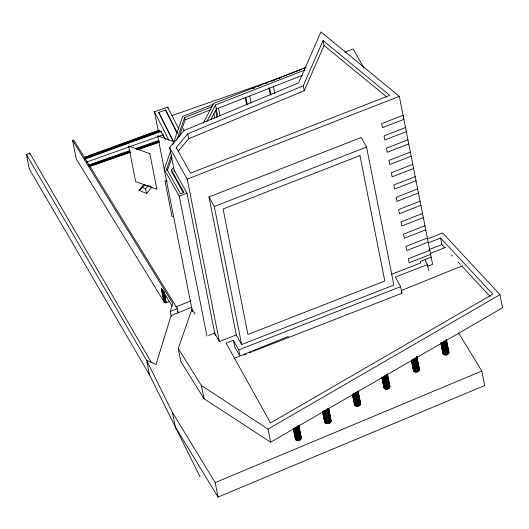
<?xml version="1.0" encoding="UTF-8"?>
<svg xmlns="http://www.w3.org/2000/svg" width="529" height="529" viewBox="0 0 529 529"><rect width="100%" height="100%" fill="white"/><g stroke="black" fill="none" stroke-linecap="round" stroke-linejoin="round"><path stroke-width="0.79" d="M295.506 437.476C293.747 441.404 301.418 441.649 301.312 437.9L298.799 425.217M354.688 403.151C352.909 407.118 360.652 407.363 360.547 403.581L358.034 390.898M381.951 377.19L383.836 386.706C383.413 390.382 390.005 389.893 389.959 386.534L387.446 373.851M411.622 360.884L413.347 369.599C412.924 373.276 419.517 372.786 419.471 369.427L416.958 356.751M441.126 343.777L442.852 352.499C442.436 356.176 449.022 355.686 448.976 352.327L446.469 339.644M322.511 411.575L324.555 421.877C325.712 425.349 332.543 423.345 330.87 419.781M171.224 316.335L170.259 311.482L172.752 303.382L72.572 140.37L73.716 139.973L177.36 308.625L178.174 312.751L177.341 311.389M192.424 311.687L164.228 169.313L170.483 151.413M172.93 144.404L182.723 116.387L213.432 104.226M166.992 170.563L166.681 168.996L171.588 154.957M176.765 140.139L184.667 117.517L212.215 106.613M167.422 170.569L172.057 157.311M179.139 137.031L185.137 119.871L184.667 117.517M427.525 238.896L442.621 233.005L499.951 294.679L502.55 307.805L270.643 442.218L204.029 398.694L180.852 361.585L178.253 348.459L191.941 309.273L195.009 314.1M303.243 85.797L323.087 40.561L389.734 95.352L190.453 173.148L176.217 147.531L187.762 133.824L303.243 85.797L304.215 90.717L188.741 138.75L178.24 151.215M304.215 90.717L324.065 45.487L323.087 40.561M442.852 352.499L443.123 351.897M203.315 123.052L213.392 103.545L306.251 67.163M206.912 121.564L215.488 104.96L305.074 69.861M210.721 119.852L216.301 109.053L302.522 75.27M174.418 171.588L169.657 147.551L183.913 130.623L298.574 82.934L320.958 31.932L399.322 96.357L432.577 264.328L427.544 266.292M139.048 190.275L142.466 187.497L144.655 184.899L151.83 187.259L146.546 193.528L139.048 190.275L143.802 184.628M146.546 193.528L145.462 188.8L147.651 186.201M183.259 192.695L171.938 172.328L171.469 169.974L173.585 167.462M178.253 348.459L201.43 385.568L268.044 429.092L499.951 294.679M200.035 476.794L149.476 374.83L29.32 169.088L26.45 154.6L29.703 153.026L151.327 362.391M72.572 140.37L76.262 158.984L163.957 301.689C165.24 303.56 167.891 302.37 169.353 301.431M481.807 371.041L484.676 385.529L218.054 497.068L215.184 482.58L481.807 371.041L458.656 333.058M234.202 358.338L288.437 336.338M401.491 290.481L462.597 265.69M170.259 311.482L177.36 308.625M191.941 307.217L171.079 315.608L156.048 364.441L146.612 360.342L26.45 154.6M430.494 253.371L445.643 247.354M252.591 88.72L254.892 87.807M257.967 86.591L260.268 85.678M264.877 83.853L267.178 82.941M271.787 81.116L274.855 79.899M277.923 78.682L281.765 77.168M283.299 76.56L287.141 75.039M288.675 74.43L301.728 69.259M303.262 68.651L305.564 67.738M344.895 52.166L353.121 48.906L363.906 67.943M185.137 119.871L211.15 109.569M175.588 306.992L190.896 300.928M236.298 334.923L241.634 344.518L393.88 285.078L366.557 147.069L361.221 137.48L208.975 196.914L236.298 334.923L219.376 341.529L187.226 179.152L399.322 96.357M206.938 336.021L179.252 196.186L186.988 193.164L174.101 169.968M405.492 127.529L384.034 135.907L384.841 140L406.305 131.622M241.634 344.518L214.305 206.502L366.557 147.069M407.925 139.808L386.461 148.186L387.274 152.279L408.732 143.901M410.359 152.088L388.894 160.466L389.708 164.559L411.165 156.181M412.785 164.36L391.328 172.738L392.134 176.831L413.599 168.453M415.219 176.64L393.755 185.018L394.568 189.111L416.025 180.733M417.652 188.919L396.188 197.297L397.001 201.39L418.459 193.012M420.079 201.199L398.621 209.577L399.428 213.67L420.892 205.292M422.512 213.478L401.048 221.856L401.861 225.949L423.319 217.571M424.946 225.757L403.482 234.135L404.295 238.229L425.752 229.851M427.372 238.037L405.915 246.415L406.722 250.508L428.186 242.13M428.378 242.811L440.591 238.043L492.75 294.15L270.511 422.962L226.141 343.136L233.408 340.299L238.744 349.887L239.895 355.719M208.605 335.505L214.701 333.125L219.376 341.529M428.913 249.668L441.894 244.603L444.697 247.618M429.806 250.316L408.342 258.694L409.155 262.787L430.613 254.409M431.161 257.154L420.376 261.359L420.687 262.959L391.612 274.293M425.204 259.474L425.514 261.062L427.452 264.546L395.315 277.09L400.645 286.685L401.947 293.245L253.087 351.355M238.744 349.887L400.645 286.685M243.876 354.952L246.183 354.053M249.252 352.856L251.553 351.957M84.184 157.384L158.713 130.253M84.759 157.602L159.183 130.511M84.554 158.065L159.639 130.729M84.726 159.163L161.008 131.39L163.468 136.264L163.177 134.776L86.28 162.205M84.197 158.297L160.102 130.987M84.772 158.515L160.565 131.245M158.131 130.372L154.448 111.758L167.726 107.116L178.789 128.997M173.367 141.706L158.72 112.406L165.577 110.012L177.4 133.394M171.905 115.606L281.679 77.247M88.515 165.081L129.612 150.712M135.04 148.814L159.077 140.403M89.117 165.398L130.154 151.056M136.343 148.887L158.799 141.038M88.938 165.954L129.909 151.631M136.092 149.469L159.289 141.362M89.553 166.271L130.088 152.101M137.884 149.376L158.938 142.023M89.335 166.648L130.59 152.233M137.593 149.786L159.388 142.169M174.332 141.818L157.642 135.774L164.698 171.416M167.197 181.454L164.922 180.627L171.978 216.268L173.492 216.817M147.327 185.309L149.581 186.281M142.466 187.497L145.462 188.8M163.957 301.689L161.358 288.583L162.112 289.27L164.704 302.376M418.446 367.9L418.968 368.316L418.188 364.355M324.065 45.487L386.904 97.151M451.429 254.859L452.546 256.069M458.154 262.1L460.402 264.513M462.081 266.325L490.125 296.491M448.48 351.216L448.976 352.327M389.463 385.423L389.959 386.534M360.044 402.47L360.547 403.581M161.358 288.583L172.143 306.126M149.476 374.83L146.612 360.342L172.507 412.574L215.184 482.58M218.054 497.068L175.377 427.062L172.507 412.574M166.681 168.996L180.541 193.786L183.96 192.45L171.469 169.974M164.228 169.313L179.252 196.186M401.187 291.876L401.947 293.245M208.975 196.914L214.305 206.502M169.657 147.551L187.226 179.152M238.896 354.397L234.711 346.859L233.408 340.299M176.765 132.475L165.577 110.012M158.72 112.406L173.631 141.904M154.448 111.758L168.87 140.284M163.177 134.776L165.18 138.737M419.318 368.839L419.471 369.427M301.312 437.9L299.718 431.254M440.591 238.043L441.894 244.603M446.284 340.121L448.916 352.942M445.98 340.068L448.645 353.544M445.524 340.616L448.189 354.086M444.909 341.066L447.574 354.536M444.023 340.603L446.846 354.866M443.381 341.575L446.053 355.045M427.452 264.546L428.609 270.379M442.733 342.389L445.246 355.071M441.973 342.25L444.479 354.933M441.464 342.752L443.818 354.642M441.093 343.129L443.289 354.225M440.75 342.812L442.938 353.703M416.74 356.572L419.404 370.049M416.614 356.434L417.401 360.394M416.468 357.174L419.14 370.644M416.012 357.716L418.677 371.193M415.397 358.166L418.069 371.642M414.67 358.497L417.335 371.966M413.876 358.675L416.541 372.151M413.222 359.495L415.734 372.171M412.461 359.356L414.974 372.032M411.952 359.859L414.306 371.748M411.582 360.229L413.777 371.325M411.39 360.5L413.433 370.803M387.387 374.466L389.899 387.149M387.42 375.121L387.737 376.701M388.048 378.288L388.835 382.249M387.116 375.068L389.628 387.75M386.501 374.823L389.172 388.293M385.892 375.273L388.557 388.742M385.158 375.597L387.83 389.073M384.365 375.782L387.036 389.251M383.717 376.595L386.23 389.278M383.108 377.25L385.462 389.139M382.441 376.959L384.795 388.848M382.077 377.336L384.272 388.431M381.885 377.607L383.922 387.909M358.04 391.103L360.394 402.992M357.974 391.52L360.48 404.196M357.849 391.374L358.636 395.335M358.946 396.922L359.733 400.883M357.544 391.321L360.216 404.797M357.088 391.87L359.753 405.34M356.473 392.32L359.145 405.796M355.746 392.65L358.411 406.12M354.952 392.829L357.617 406.305M354.298 393.642L356.81 406.325M353.537 393.503L356.05 406.186M353.028 394.012L355.382 405.902M352.658 394.383L354.853 405.479M352.698 395.037L354.106 402.166M352.466 394.654L354.509 404.956M273.453 86.663L274.835 93.62M269.618 88.164L270.993 95.121M268.897 87.874L270.279 94.836M328.674 408.362L331.187 421.044M328.833 409.479L330.718 418.988M328.496 409.023L331.009 421.706M327.94 408.857L330.612 422.334M327.2 408.606L330.023 422.876M326.624 409.823L329.289 423.299M325.791 410.101L328.456 423.57M324.918 410.213L327.583 423.683M324.217 410.94L326.73 423.617M323.437 410.702L325.95 423.385M322.948 411.112L325.302 423.002M323.748 415.801L324.065 417.388M322.624 411.707L324.826 422.486M249.728 95.954L251.103 102.917M245.892 97.462L247.268 104.418M245.172 97.171L246.706 104.907M298.74 425.832L301.252 438.508M298.62 425.706L299.407 429.667M298.316 425.633L300.981 439.103M297.86 426.169L300.532 439.645M297.1 425.825L299.923 440.095M296.531 426.943L299.196 440.419M295.744 427.121L298.409 440.597M295.103 427.935L297.609 440.617M294.342 427.802L296.855 440.485M293.84 428.305L296.194 440.194M293.476 428.682L295.671 439.778M293.139 428.378L295.327 439.262M218.503 108.194L220.031 115.924M215.488 104.96L217.829 116.79M215.581 110.435L216.963 117.398M213.815 113.735L214.734 118.377M268.044 429.092L270.643 442.218M187.762 133.824L188.741 138.75M183.523 128.626L183.913 130.623M186.988 193.164L215.177 335.518M176.217 147.531L176.494 148.94M167.726 107.116L168.037 108.67M165.769 138.605L165.961 139.583M161.008 131.39L161.246 132.587M201.43 385.568L204.029 398.694M164.175 291.922L166.318 302.714M163.93 291.922L166.066 302.714M163.527 291.142L165.815 302.7M163.289 291.109L165.577 302.667M163.051 291.062L165.346 302.621M162.522 289.456L165.121 302.555M162.31 289.37L164.903 302.469M161.927 289.158L164.519 302.264M161.755 289.032L164.354 302.138M161.603 288.894L164.202 301.999M161.471 288.748L164.069 301.847M29.703 153.026L30.021 154.64M324.508 421.223L324.555 421.877M403.058 115.249L403.786 119.402L382.414 127.72L381.601 123.627L403.058 115.249M359.945 155.552L223.086 208.981L247.929 334.447L384.788 281.025L359.945 155.552M149.852 153.681L128.613 145.991L135.669 181.626L156.908 189.316L149.852 153.681"/></g></svg>
